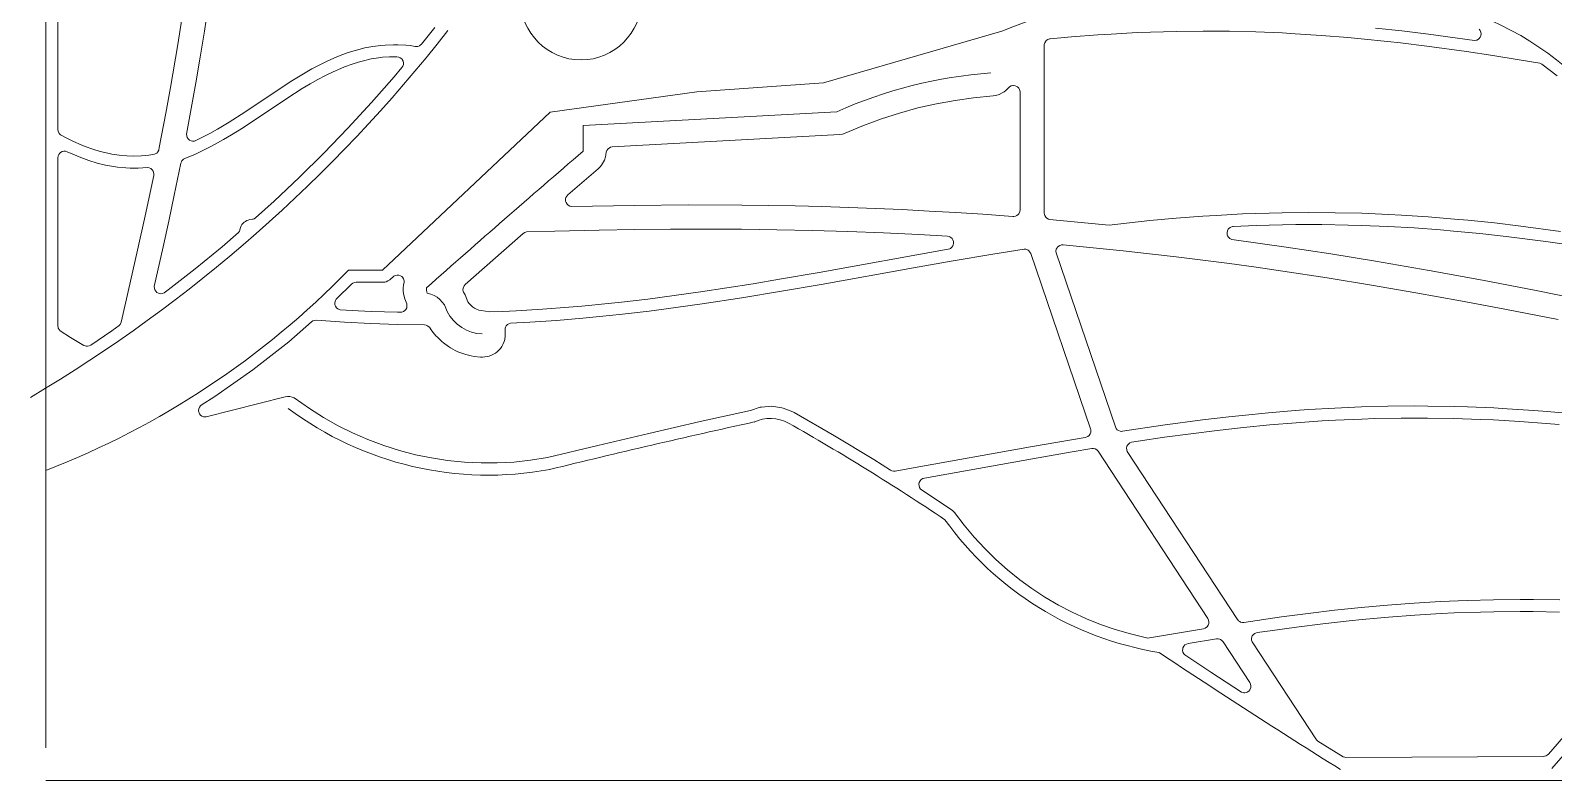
# Model space of a CAD drawing. Header units: inches. Extents: x 36 to 188, y -75 to 56.
# Drawn here: x 145.97 to 173.69, y -28.69 to -15.04 of the extents above; entities that cross this region are included whole.
import ezdxf

# ---------------------------------------------------------------- set-up
doc = ezdxf.new("R2010")
doc.units = ezdxf.units.IN
doc.layers.add('01_ORIGINAL_PLAN', color=7, linetype='Continuous', lineweight=20)
doc.layers.add('02_CONCEPT_CLOSED_AREAS', color=7, linetype='Continuous', lineweight=15)

# ---------------------------------------------------------------- blocks, each defined once
blk = doc.blocks.new('06_WAVES')
at = {"layer": '01_ORIGINAL_PLAN'}
for p, q in [((36.248, 17.906), (36.248, 55.9)), ((71.442, 17.312), (36.248, 17.312))]:
    blk.add_line(p, q, dxfattribs=at)
for points in [[(53.65, 30.945, -0.14301), (60.243, 31.63, -0.286424), (65.36, 28.431), (66.481, 23.89, -0.272091), (64.9, 18.954), (63.661, 17.533)], [(53.65, 30.945), (50.4, 30.004), (48.095, 29.84), (45.427, 29.473), (42.376, 26.597), (41.758, 26.597, -0.10797), (36.248, 22.954)]]:
    blk.add_lwpolyline(points, format="xyb", dxfattribs=at)
blk.add_lwpolyline([(46.027, 28.759), (46.027, 29.23), (50.643, 29.479)], dxfattribs=at)
blk.add_circle((45.989, 31.521), 1.1, dxfattribs=at)
for centre, radius, start, end in [((22.02, 47.825), 27.364, 300.648, 321.9453), ((54.073, 21.787), 8.422, 94.2501, 114.0352), ((177.596, -125.015), 202.378, 130.55026, 131.62005), ((43.293, 26.24), 0.119, 162.5746, 211.3187), ((43.119, 25.741), 0.443, 13.2811, 80.611), ((44.225, 26.196), 0.761, 207.5896, 267.5639), ((44.306, 28.951), 6.083, 233.183, 280.5392), ((49.433, 23.211), 0.689, 61.2688, 115.2094), ((83.889, -134.15), 161.762, 102.40484, 103.75801), ((27.349, -15.654), 45.391, 56.1832, 60.407), ((57.468, 25.543), 5.979, 215.6658, 260.7622), ((129.159, 128.7), 131.041, 236.3299, 238.04792)]:
    blk.add_arc(centre, radius, start, end, dxfattribs=at)
at = {"layer": '02_CONCEPT_CLOSED_AREAS'}
for points in [[(43.33, 31.014), (43.087, 30.71), (43.064, 30.688), (43.05, 30.679), (43.02, 30.668), (43.005, 30.666), (42.973, 30.667), (42.877, 30.681), (42.798, 30.689), (42.653, 30.698), (42.577, 30.699), (42.423, 30.693), (42.348, 30.687), (42.203, 30.668), (42.052, 30.639), (41.9, 30.601), (41.752, 30.555), (41.607, 30.502), (41.53, 30.47), (41.384, 30.406), (41.238, 30.334), (41.092, 30.257), (40.875, 30.132), (40.729, 30.042), (40.513, 29.904), (39.868, 29.474), (39.584, 29.29), (39.373, 29.163), (39.233, 29.083), (39.091, 29.008), (38.967, 28.949), (38.952, 28.945), (38.921, 28.943), (38.891, 28.95), (38.863, 28.963), (38.84, 28.984), (38.822, 29.01), (38.812, 29.039), (38.81, 29.07), (38.979, 30.002), (39.059, 30.473), (39.134, 30.944), (39.227, 31.572)], [(38.723, 31.167), (38.65, 30.7), (38.518, 29.921), (38.434, 29.453), (38.314, 28.83), (38.304, 28.781), (38.289, 28.752), (38.268, 28.728), (38.241, 28.711), (38.226, 28.705), (38.125, 28.688), (37.988, 28.675), (37.852, 28.671), (37.72, 28.675), (37.584, 28.688), (37.447, 28.709), (37.375, 28.724), (37.238, 28.758), (37.104, 28.799), (36.966, 28.849), (36.894, 28.878), (36.755, 28.939), (36.617, 29.006), (36.517, 29.059), (36.494, 29.081), (36.485, 29.095), (36.472, 29.124), (36.468, 29.156), (36.468, 32.339)], [(62.336, 30.979), (62.355, 30.954), (62.367, 30.925), (62.371, 30.894), (62.367, 30.863), (62.362, 30.848), (62.355, 30.833), (62.335, 30.809), (62.323, 30.798), (62.296, 30.783), (62.281, 30.778), (62.249, 30.774), (61.413, 30.889), (60.931, 30.949), (60.449, 31.002)], [(63.818, 27.303), (63.095, 27.399), (62.613, 27.455), (62.13, 27.505), (61.889, 27.527), (61.406, 27.566), (60.924, 27.598), (60.683, 27.611), (60.2, 27.631), (59.717, 27.642), (59.235, 27.646), (58.752, 27.641), (58.511, 27.636), (58.028, 27.619), (57.546, 27.594), (57.304, 27.578), (56.823, 27.542), (56.34, 27.498), (55.602, 27.418), (54.514, 27.521), (54.498, 27.525), (54.47, 27.541), (54.446, 27.563), (54.43, 27.59), (54.424, 27.606), (54.42, 27.638), (54.42, 30.687), (54.421, 30.703), (54.43, 30.734), (54.446, 30.761), (54.457, 30.773), (54.483, 30.792), (54.513, 30.804), (54.529, 30.806), (54.917, 30.841), (55.396, 30.878), (55.636, 30.893), (56.116, 30.918), (56.593, 30.935), (56.833, 30.941), (57.312, 30.946), (57.791, 30.943), (58.269, 30.931), (58.749, 30.912), (58.989, 30.899), (59.467, 30.868), (59.947, 30.829), (60.186, 30.807), (60.666, 30.757), (60.905, 30.73), (61.384, 30.671), (62.104, 30.572), (62.583, 30.5), (63.063, 30.424), (63.438, 30.362), (63.466, 30.353), (63.479, 30.346), (63.757, 30.131)], [(64.508, 25.996), (63.372, 26.225), (62.398, 26.413), (61.424, 26.591), (60.45, 26.759), (59.637, 26.891), (58.825, 27.015), (57.836, 27.155), (57.807, 27.166), (57.795, 27.175), (57.773, 27.197), (57.757, 27.223), (57.752, 27.238), (57.747, 27.268), (57.748, 27.283), (57.755, 27.313), (57.77, 27.34), (57.779, 27.352), (57.803, 27.372), (57.817, 27.379), (57.846, 27.389), (57.861, 27.39), (58.277, 27.408), (58.516, 27.416), (58.996, 27.425), (59.475, 27.425), (59.953, 27.418), (60.193, 27.411), (60.671, 27.391), (61.151, 27.364), (61.63, 27.328), (61.87, 27.308), (62.349, 27.262), (62.828, 27.209), (63.547, 27.118), (64.266, 27.015)], [(64.053, 23.984), (63.571, 24.027), (63.329, 24.046), (62.847, 24.077), (62.605, 24.09), (62.124, 24.11), (61.882, 24.117), (61.399, 24.125), (61.157, 24.126), (60.676, 24.121), (60.192, 24.109), (59.71, 24.088), (59.227, 24.059), (58.986, 24.041), (58.504, 24.001), (58.022, 23.954), (57.781, 23.928), (57.299, 23.871), (56.576, 23.774), (55.847, 23.665), (55.832, 23.664), (55.802, 23.667), (55.773, 23.677), (55.748, 23.694), (55.728, 23.717), (55.715, 23.745), (54.634, 26.913), (54.632, 26.945), (54.638, 26.976), (54.653, 27.004), (54.663, 27.017), (54.674, 27.028), (54.701, 27.045), (54.731, 27.055), (54.763, 27.056), (55.369, 26.998), (55.854, 26.949), (56.338, 26.895), (56.823, 26.839), (57.307, 26.779), (57.792, 26.716), (58.277, 26.649), (58.761, 26.579), (59.569, 26.457), (60.377, 26.325), (61.185, 26.187), (61.994, 26.041), (62.802, 25.888), (63.772, 25.697)], [(63.805, 20.597), (63.323, 20.605), (63.08, 20.606), (62.598, 20.602), (62.115, 20.589), (61.633, 20.568), (61.15, 20.539), (60.668, 20.503), (60.185, 20.459), (59.704, 20.409), (59.222, 20.352), (58.74, 20.289), (58.053, 20.19), (58.023, 20.189), (57.993, 20.196), (57.979, 20.203), (57.955, 20.22), (57.935, 20.243), (55.931, 23.299), (55.921, 23.329), (55.919, 23.361), (55.926, 23.392), (55.941, 23.42), (55.951, 23.433), (55.976, 23.453), (56.005, 23.466), (56.127, 23.486), (56.607, 23.556), (57.086, 23.622), (57.566, 23.682), (58.044, 23.735), (58.524, 23.782), (59.002, 23.822), (59.481, 23.855), (59.721, 23.868), (60.2, 23.889), (60.439, 23.896), (60.918, 23.905), (61.397, 23.905), (61.877, 23.897), (62.356, 23.882), (62.595, 23.871), (63.073, 23.843), (63.553, 23.808), (63.793, 23.787)], [(64.734, 19.099), (63.596, 17.793), (63.571, 17.771), (63.556, 17.763), (63.523, 17.753), (63.506, 17.752), (59.908, 17.733), (59.891, 17.735), (59.859, 17.744), (59.399, 18.031), (59.373, 18.054), (58.205, 19.833), (58.195, 19.864), (58.193, 19.88), (58.194, 19.896), (58.201, 19.927), (58.207, 19.942), (58.226, 19.968), (58.251, 19.988), (58.265, 19.995), (58.296, 20.004), (58.529, 20.038), (59.009, 20.103), (59.488, 20.163), (59.967, 20.216), (60.208, 20.241), (60.687, 20.284), (61.165, 20.32), (61.644, 20.348), (61.883, 20.36), (62.362, 20.376), (62.601, 20.382), (63.081, 20.386), (63.321, 20.385), (63.799, 20.377)]]:
    blk.add_lwpolyline(points, dxfattribs=at)
for points in [[(38.401, 26.183), (38.372, 26.172), (38.342, 26.168), (38.312, 26.172), (38.297, 26.177), (38.27, 26.192), (38.248, 26.213), (38.232, 26.24), (38.224, 26.269), (38.223, 26.3), (38.384, 27.019), (38.487, 27.49), (38.587, 27.961), (38.706, 28.542), (38.715, 28.57), (38.723, 28.584), (38.742, 28.607), (38.754, 28.616), (38.781, 28.63), (38.97, 28.708), (39.119, 28.777), (39.265, 28.851), (39.484, 28.973), (39.629, 29.059), (39.845, 29.195), (40.633, 29.719), (40.916, 29.9), (41.058, 29.985), (41.199, 30.064), (41.339, 30.139), (41.479, 30.207), (41.615, 30.268), (41.685, 30.296), (41.826, 30.347), (41.96, 30.389), (42.029, 30.407), (42.169, 30.439), (42.302, 30.46), (42.374, 30.469), (42.506, 30.477), (42.574, 30.479), (42.64, 30.478), (42.671, 30.474), (42.7, 30.461), (42.725, 30.441), (42.735, 30.429), (42.75, 30.401), (42.758, 30.37), (42.757, 30.338), (42.747, 30.308), (42.73, 30.281), (42.591, 30.115), (42.176, 29.644), (41.748, 29.181), (41.31, 28.728), (40.861, 28.285), (40.403, 27.853), (40.066, 27.55), (40.039, 27.532), (40.024, 27.526), (40.008, 27.522), (39.961, 27.516), (39.933, 27.509), (39.906, 27.499), (39.881, 27.485), (39.858, 27.468), (39.837, 27.448), (39.819, 27.425), (39.804, 27.401), (39.793, 27.374), (39.775, 27.309), (39.756, 27.281), (39.457, 27.022), (38.967, 26.622), (38.473, 26.236)], [(45.815, 27.756), (45.785, 27.763), (45.757, 27.778), (45.735, 27.799), (45.718, 27.825), (45.709, 27.855), (45.708, 27.886), (45.714, 27.916), (45.728, 27.943), (45.749, 27.966), (46.301, 28.441), (46.338, 28.477), (46.364, 28.509), (46.382, 28.535), (46.414, 28.597), (46.434, 28.657), (46.442, 28.697), (46.448, 28.742), (46.458, 28.772), (46.476, 28.798), (46.487, 28.809), (46.5, 28.818), (46.528, 28.832), (46.559, 28.838), (50.697, 29.062), (50.751, 29.073), (50.795, 29.088), (51.13, 29.228), (51.459, 29.35), (51.788, 29.455), (52.12, 29.547), (52.456, 29.624), (52.796, 29.686), (53.133, 29.733), (53.489, 29.768), (53.54, 29.776), (53.598, 29.793), (53.655, 29.82), (53.69, 29.842), (53.722, 29.867), (53.79, 29.934), (53.817, 29.948), (53.847, 29.956), (53.863, 29.956), (53.893, 29.952), (53.922, 29.939), (53.934, 29.93), (53.956, 29.908), (53.971, 29.882), (53.976, 29.867), (53.98, 29.836), (53.98, 27.693), (53.976, 27.663), (53.965, 27.635), (53.957, 27.622), (53.947, 27.61), (53.923, 27.591), (53.896, 27.579), (53.866, 27.573), (53.851, 27.573), (53.3, 27.613), (52.813, 27.645), (52.325, 27.673), (51.837, 27.698), (51.35, 27.72), (50.862, 27.738), (50.375, 27.753), (49.888, 27.765), (48.913, 27.78), (47.938, 27.783), (46.964, 27.776)], [(36.51, 25.494), (36.49, 25.516), (36.476, 25.542), (36.471, 25.556), (36.468, 25.586), (36.468, 28.642), (36.472, 28.674), (36.485, 28.703), (36.505, 28.728), (36.517, 28.739), (36.545, 28.754), (36.576, 28.761), (36.609, 28.76), (36.639, 28.75), (36.738, 28.705), (36.883, 28.645), (37.031, 28.591), (37.182, 28.545), (37.332, 28.508), (37.478, 28.481), (37.552, 28.47), (37.702, 28.456), (37.782, 28.452), (37.927, 28.452), (38.098, 28.463), (38.129, 28.458), (38.159, 28.444), (38.183, 28.423), (38.201, 28.397), (38.208, 28.382), (38.214, 28.351), (38.212, 28.319), (38.057, 27.583), (37.92, 26.958), (37.706, 26.022), (37.618, 25.649), (37.608, 25.622), (37.601, 25.609), (37.582, 25.588), (37.451, 25.494), (37.065, 25.234), (37.039, 25.22), (37.01, 25.214), (36.98, 25.215), (36.966, 25.218), (36.938, 25.229), (36.697, 25.374)], [(43.852, 26.198), (43.847, 26.212), (43.841, 26.242), (43.844, 26.272), (43.854, 26.301), (43.862, 26.314), (43.882, 26.337), (44.939, 27.264), (44.966, 27.282), (44.997, 27.292), (45.514, 27.308), (46.322, 27.326), (46.969, 27.336), (47.616, 27.342), (48.262, 27.343), (48.909, 27.34), (49.555, 27.331), (50.201, 27.317), (50.847, 27.298), (51.493, 27.273), (52.139, 27.243), (52.658, 27.214), (52.69, 27.207), (52.704, 27.201), (52.718, 27.194), (52.742, 27.173), (52.759, 27.146), (52.769, 27.116), (52.771, 27.101), (52.771, 27.085), (52.764, 27.054), (52.758, 27.039), (52.74, 27.013), (52.716, 26.993), (52.702, 26.985), (52.672, 26.976), (50.322, 26.556), (49.602, 26.431), (49.122, 26.351), (48.642, 26.274), (48.162, 26.201), (47.682, 26.133), (47.203, 26.071), (46.724, 26.014), (46.484, 25.989), (46.005, 25.942), (45.766, 25.921), (45.287, 25.886), (44.807, 25.857), (44.567, 25.846), (44.315, 25.838), (44.248, 25.851), (44.173, 25.86), (44.129, 25.869), (44.074, 25.891), (44.049, 25.904), (44.013, 25.93), (43.97, 25.971), (43.951, 25.993), (43.932, 26.023), (43.879, 26.148)], [(39.164, 23.927), (39.133, 23.927), (39.118, 23.93), (39.089, 23.942), (39.065, 23.96), (39.046, 23.985), (39.039, 23.999), (39.034, 24.013), (39.029, 24.044), (39.033, 24.074), (39.044, 24.103), (39.062, 24.128), (39.073, 24.139), (39.326, 24.297), (40.015, 24.781), (40.67, 25.294), (41.085, 25.656), (41.111, 25.674), (41.141, 25.684), (41.173, 25.685), (41.682, 25.651), (42.165, 25.626), (42.647, 25.61), (43.138, 25.602), (43.168, 25.598), (43.197, 25.586), (43.221, 25.568), (43.231, 25.557), (43.276, 25.493), (43.348, 25.404), (43.376, 25.375), (43.458, 25.297), (43.489, 25.272), (43.58, 25.206), (43.615, 25.185), (43.701, 25.137), (43.75, 25.114), (43.856, 25.074), (43.895, 25.062), (43.992, 25.038), (44.046, 25.028), (44.157, 25.017), (44.199, 25.015), (44.24, 25.018), (44.28, 25.024), (44.32, 25.035), (44.359, 25.049), (44.396, 25.068), (44.431, 25.089), (44.463, 25.114), (44.494, 25.143), (44.521, 25.174), (44.545, 25.207), (44.566, 25.244), (44.589, 25.299), (44.601, 25.338), (44.611, 25.4), (44.611, 25.461), (44.606, 25.512), (44.61, 25.543), (44.615, 25.557), (44.629, 25.584), (44.65, 25.606), (44.676, 25.622), (44.705, 25.631), (45.06, 25.651), (45.543, 25.683), (46.025, 25.723), (46.506, 25.77), (46.747, 25.796), (47.23, 25.853), (47.712, 25.915), (48.194, 25.983), (48.916, 26.094), (49.638, 26.214), (50.36, 26.339), (52.043, 26.641), (52.764, 26.768), (53.484, 26.89), (54.056, 26.98), (54.086, 26.977), (54.101, 26.973), (54.128, 26.959), (54.14, 26.949), (54.159, 26.926), (54.173, 26.899), (55.261, 23.712), (55.265, 23.697), (55.267, 23.665), (55.265, 23.649), (55.254, 23.619), (55.236, 23.592), (55.212, 23.572), (55.183, 23.558), (55.167, 23.555), (54.168, 23.382), (52.005, 22.996), (51.704, 22.943), (51.675, 22.942), (51.647, 22.948), (51.62, 22.96), (51.318, 23.151), (50.602, 23.584), (49.87, 24.008), (49.847, 24.02), (49.671, 24.089), (49.646, 24.094), (49.461, 24.12), (49.275, 24.105), (49.249, 24.102), (49.075, 24.046), (48.158, 23.841), (47.226, 23.628), (46.296, 23.409), (45.38, 23.187), (45.072, 23.138), (44.769, 23.106), (44.466, 23.09), (44.169, 23.089), (43.868, 23.104), (43.562, 23.135), (43.27, 23.18), (42.976, 23.24), (42.685, 23.316), (42.398, 23.407), (42.11, 23.514), (41.833, 23.635), (41.567, 23.766), (41.302, 23.915), (41.045, 24.078), (40.769, 24.272), (40.731, 24.289), (40.69, 24.299), (40.647, 24.3), (40.606, 24.294)], [(41.605, 25.877), (41.59, 25.881), (41.562, 25.894), (41.539, 25.914), (41.521, 25.939), (41.511, 25.968), (41.508, 25.999), (41.512, 26.029), (41.518, 26.043), (41.534, 26.07), (41.544, 26.081), (41.812, 26.343), (41.837, 26.361), (41.866, 26.373), (41.896, 26.377), (42.376, 26.377), (42.417, 26.381), (42.44, 26.386), (42.476, 26.401), (42.511, 26.423), (42.581, 26.486), (42.609, 26.501), (42.641, 26.508), (42.673, 26.507), (42.703, 26.496), (42.73, 26.479), (42.741, 26.467), (42.759, 26.441), (42.765, 26.426), (42.771, 26.394), (42.77, 26.378), (42.76, 26.322), (42.755, 26.277), (42.754, 26.219), (42.759, 26.164), (42.78, 26.075), (42.816, 25.986), (42.822, 25.956), (42.822, 25.941), (42.816, 25.911), (42.803, 25.884), (42.783, 25.86), (42.758, 25.843), (42.73, 25.832), (42.715, 25.83), (42.652, 25.83), (42.173, 25.846), (41.934, 25.857)], [(52.18, 22.604), (52.169, 22.615), (52.151, 22.642), (52.141, 22.672), (52.139, 22.703), (52.146, 22.735), (52.16, 22.763), (52.181, 22.786), (52.208, 22.804), (52.238, 22.813), (54.206, 23.166), (54.927, 23.291), (55.285, 23.351), (55.317, 23.352), (55.348, 23.345), (55.377, 23.329), (55.4, 23.306), (57.399, 20.258), (57.412, 20.23), (57.418, 20.199), (57.415, 20.167), (57.405, 20.137), (57.386, 20.111), (57.375, 20.1), (57.348, 20.083), (57.317, 20.074), (56.333, 19.907), (56.304, 19.905), (56.259, 19.913), (55.988, 19.978), (55.71, 20.06), (55.442, 20.153), (55.186, 20.256), (54.93, 20.374), (54.68, 20.504), (54.432, 20.65), (54.197, 20.804), (53.973, 20.966), (53.753, 21.143), (53.538, 21.334), (53.336, 21.532), (53.147, 21.737), (52.964, 21.955), (52.786, 22.19), (52.751, 22.226)], [(56.979, 19.596), (56.958, 19.62), (56.944, 19.648), (56.938, 19.679), (56.94, 19.711), (56.945, 19.726), (56.959, 19.755), (56.981, 19.778), (57.007, 19.795), (57.038, 19.805), (57.555, 19.89), (57.586, 19.891), (57.616, 19.884), (57.63, 19.878), (57.655, 19.86), (57.675, 19.837), (58.162, 19.095), (58.176, 19.067), (58.182, 19.036), (58.18, 19.005), (58.17, 18.976), (58.162, 18.962), (58.141, 18.939), (58.116, 18.921), (58.101, 18.915), (58.071, 18.909), (58.055, 18.909), (58.04, 18.911), (58.01, 18.92), (57.449, 19.284)]]:
    blk.add_lwpolyline(points, close=True, dxfattribs=at)

msp = doc.modelspace()

# ---------------------------------------------------------------- block references
msp.add_blockref('06_WAVES', (110, -46))

doc.saveas('drawing.dxf')
